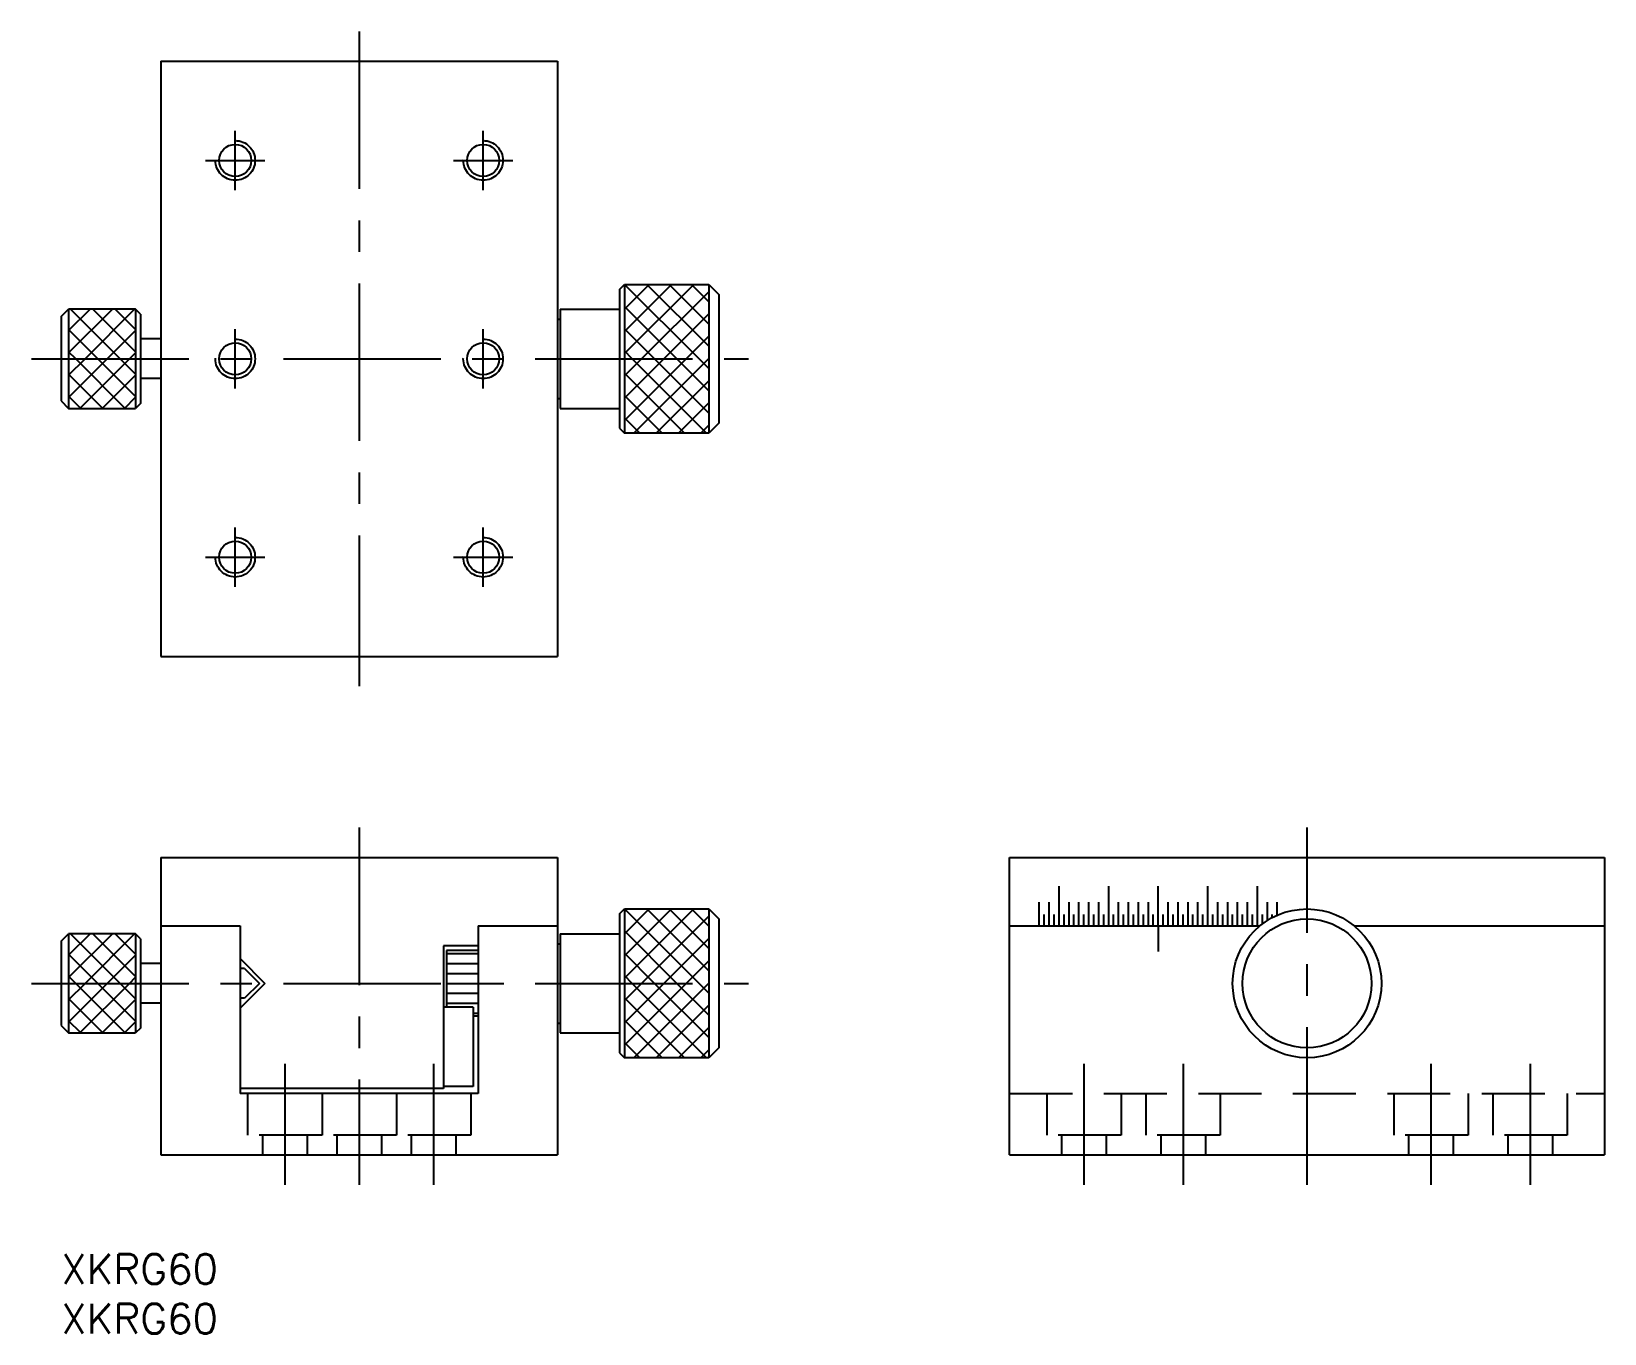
# Model space of a CAD drawing. Extents: x -3 to 156, y -8 to 123.
import ezdxf

# ---------------------------------------------------------------- set-up
doc = ezdxf.new("R2010")
doc.units = 0
doc.header["$LTSCALE"] = 0.5
doc.linetypes.add('CENTER', pattern=[50.8, 31.75, -6.35, 6.35, -6.35])
doc.linetypes.add('DASHED', pattern=[19.05, 12.7, -6.35])
for name, color, linetype in [('MSM_CENTER', 1, 'CENTER'), ('MSM_CONTINUOUS', 7, 'CONTINUOUS'), ('MSM_DASHED', 4, 'DASHED'), ('MSM_NARROW', 5, 'CONTINUOUS'), ('MSM_PART_NUMBER', 7, 'CONTINUOUS')]:
    doc.layers.add(name, color=color, linetype=linetype)
doc.styles.get("Standard").update_dxf_attribs({"font": 'txt.shx', "height": 3, "bigfont": 'bigfont.shx'})

# ---------------------------------------------------------------- blocks, each defined once
blk = doc.blocks.new('*U2')
at = {"layer": 'MSM_PART_NUMBER'}
blk.add_text('XKRG60', height=3, dxfattribs=at).set_placement((0, -3))
blk = doc.blocks.new('*U3')
at = {"layer": 'MSM_PART_NUMBER'}
blk.add_text('XKRG60', height=3, dxfattribs=at).set_placement((0, -8))

msp = doc.modelspace()

# ---------------------------------------------------------------- linework, layer by layer
at = {"layer": 'MSM_CENTER'}
for p, q in [((30.05, 123.26), (30.05, 57.26)), ((17.55, 107.26), (17.55, 113.26)), ((42.55, 107.26), (42.55, 113.26)), ((14.55, 110.26), (20.55, 110.26)), ((39.55, 110.26), (45.55, 110.26)), ((17.55, 87.26), (17.55, 93.26)), ((42.55, 87.26), (42.55, 93.26)), ((-3, 90.26), (69.3, 90.26)), ((17.55, 67.26), (17.55, 73.26)), ((42.55, 67.26), (42.55, 73.26)), ((14.55, 70.26), (20.55, 70.26)), ((39.55, 70.26), (45.55, 70.26)), ((30.05, 43), (30.05, 7)), ((125.63, 7), (125.63, 43)), ((-3, 27.3), (69.3, 27.3)), ((22.55, 19.2), (22.55, 7)), ((37.55, 19.2), (37.55, 7)), ((103.13, 19.2), (103.13, 7)), ((113.13, 19.2), (113.13, 7)), ((138.13, 19.2), (138.13, 7)), ((148.13, 19.2), (148.13, 7))]:
    msp.add_line(p, q, dxfattribs=at)
at = {"layer": 'MSM_CONTINUOUS'}
for p, q in [((10.05, 120.26), (10.05, 60.26)), ((10.05, 120.26), (50.05, 120.26)), ((50.05, 120.26), (50.05, 60.26)), ((56.3, 97.26), (56.8, 97.76)), ((56.3, 97.26), (56.3, 83.26)), ((56.8, 97.76), (56.8, 82.76)), ((56.8, 97.76), (65.3, 97.76)), ((65.3, 97.76), (65.3, 82.76)), ((65.3, 97.76), (66.3, 96.76)), ((0, 94.51), (0.75, 95.26)), ((0.75, 95.26), (0.75, 85.26)), ((7.5, 95.26), (0.75, 95.26)), ((7.5, 95.26), (7.5, 85.26)), ((8, 94.76), (7.5, 95.26)), ((50.3, 95.26), (50.3, 85.26)), ((50.3, 95.26), (56.3, 95.26)), ((66.3, 96.76), (66.3, 83.76)), ((0, 94.51), (0, 86.01)), ((8, 94.76), (8, 85.76)), ((50.05, 94.26), (50.3, 94.26)), ((10.05, 92.26), (8, 92.26)), ((10.05, 88.26), (8, 88.26)), ((0, 86.01), (0.75, 85.26)), ((8, 85.76), (7.5, 85.26)), ((50.05, 86.26), (50.3, 86.26)), ((0.75, 85.26), (7.5, 85.26)), ((50.3, 85.26), (56.3, 85.26)), ((56.3, 83.26), (56.8, 82.76)), ((65.3, 82.76), (56.8, 82.76)), ((66.3, 83.76), (65.3, 82.76)), ((10.05, 60.26), (50.05, 60.26)), ((10.05, 40), (10.05, 10)), ((10.05, 40), (50.05, 40)), ((50.05, 40), (50.05, 10)), ((95.63, 10), (95.63, 40)), ((95.63, 40), (155.63, 40)), ((155.63, 40), (155.63, 10)), ((56.3, 34.3), (56.8, 34.8)), ((56.3, 34.3), (56.3, 20.3)), ((56.8, 34.8), (65.3, 34.8)), ((56.8, 34.8), (56.8, 19.8)), ((65.3, 34.8), (65.3, 19.8)), ((65.3, 34.8), (66.3, 33.8)), ((66.3, 33.8), (66.3, 20.8)), ((0, 31.55), (0.75, 32.3)), ((0.75, 32.3), (0.75, 22.3)), ((7.5, 32.3), (0.75, 32.3)), ((7.5, 32.3), (7.5, 22.3)), ((8, 31.8), (7.5, 32.3)), ((8, 31.8), (8, 22.8)), ((10.05, 33.1), (18.05, 33.1)), ((18.05, 33.1), (18.05, 16.2)), ((42.05, 33.1), (42.05, 16.2)), ((42.05, 33.1), (50.05, 33.1)), ((50.3, 32.3), (50.3, 22.3)), ((50.3, 32.3), (56.3, 32.3)), ((95.63, 33.1), (120.88, 33.1)), ((130.39, 33.1), (155.63, 33.1)), ((0, 31.55), (0, 23.05)), ((38.55, 31.1), (38.55, 16.7)), ((42.05, 31.1), (38.55, 31.1)), ((38.85, 30.6), (38.85, 24.9)), ((42.05, 30.6), (38.85, 30.6)), ((50.05, 31.3), (50.3, 31.3)), ((10.05, 29.3), (8, 29.3)), ((18.05, 29.8), (20.55, 27.3)), ((18.5, 28.8), (18.05, 28.8)), ((18.5, 28.8), (20, 27.3)), ((20.55, 27.3), (18.05, 24.8)), ((20, 27.3), (18.5, 25.8)), ((18.5, 25.8), (18.05, 25.8)), ((10.05, 25.3), (8, 25.3)), ((41.55, 24.9), (38.55, 24.9)), ((41.55, 24.9), (41.55, 16.9)), ((42.05, 24), (41.55, 24)), ((0, 23.05), (0.75, 22.3)), ((0.75, 22.3), (7.5, 22.3)), ((8, 22.8), (7.5, 22.3)), ((50.05, 23.3), (50.3, 23.3)), ((50.3, 22.3), (56.3, 22.3)), ((66.3, 20.8), (65.3, 19.8)), ((56.3, 20.3), (56.8, 19.8)), ((65.3, 19.8), (56.8, 19.8)), ((38.55, 16.7), (18.05, 16.7)), ((42.05, 16.2), (18.05, 16.2)), ((41.55, 16.9), (38.55, 16.9)), ((10.05, 10), (50.05, 10)), ((95.63, 10), (155.63, 10))]:
    msp.add_line(p, q, dxfattribs=at)
for centre, radius in [((17.55, 110.26), 1.62), ((42.55, 110.26), 1.62), ((17.55, 90.26), 1.62), ((42.55, 90.26), 1.62), ((17.55, 70.26), 1.62), ((42.55, 70.26), 1.62), ((125.63, 27.3), 7.5), ((125.63, 27.3), 6.5)]:
    msp.add_circle(centre, radius, dxfattribs=at)
at = {"layer": 'MSM_DASHED'}
for p, q in [((18.8, 16.2), (18.8, 12)), ((26.3, 16.2), (26.3, 12)), ((26.3, 16.2), (26.3, 12)), ((33.8, 16.2), (33.8, 12)), ((33.8, 16.2), (33.8, 12)), ((41.3, 16.2), (41.3, 12)), ((95.63, 16.2), (155.63, 16.2)), ((99.38, 16.2), (99.38, 12)), ((106.88, 16.2), (106.88, 12)), ((109.38, 16.2), (109.38, 12)), ((116.88, 16.2), (116.88, 12)), ((134.38, 16.2), (134.38, 12)), ((141.88, 16.2), (141.88, 12)), ((144.38, 16.2), (144.38, 12)), ((151.88, 16.2), (151.88, 12)), ((26.3, 12), (18.8, 12)), ((20.3, 12), (20.3, 10)), ((24.8, 12), (24.8, 10)), ((33.8, 12), (26.3, 12)), ((27.8, 12), (27.8, 10)), ((32.3, 12), (32.3, 10)), ((41.3, 12), (33.8, 12)), ((35.3, 12), (35.3, 10)), ((39.8, 12), (39.8, 10)), ((106.88, 12), (99.38, 12)), ((100.88, 12), (100.88, 10)), ((105.38, 12), (105.38, 10)), ((116.88, 12), (109.38, 12)), ((110.88, 12), (110.88, 10)), ((115.38, 12), (115.38, 10)), ((141.88, 12), (134.38, 12)), ((135.88, 12), (135.88, 10)), ((140.38, 12), (140.38, 10)), ((151.88, 12), (144.38, 12)), ((145.88, 12), (145.88, 10)), ((150.38, 12), (150.38, 10))]:
    msp.add_line(p, q, dxfattribs=at)
for centre in [(17.55, 110.26), (42.55, 110.26), (17.55, 90.26), (42.55, 90.26), (17.55, 70.26), (42.55, 70.26)]:
    msp.add_circle(centre, 2, dxfattribs=at)
at = {"layer": 'MSM_NARROW'}
for p, q in [((56.8, 97.51), (57.05, 97.76)), ((56.8, 95.27), (59.29, 97.76)), ((56.8, 93.02), (61.54, 97.76)), ((56.8, 90.78), (63.78, 97.76)), ((64.32, 90.26), (56.82, 97.76)), ((58.53, 90.26), (65.3, 97.03)), ((65.3, 91.53), (59.06, 97.76)), ((65.3, 93.77), (61.31, 97.76)), ((65.3, 96.02), (63.55, 97.76)), ((0.75, 93.1), (2.91, 95.26)), ((0.75, 90.85), (5.16, 95.26)), ((5.95, 90.26), (0.95, 95.26)), ((2.4, 90.26), (7.4, 95.26)), ((7.5, 90.95), (3.19, 95.26)), ((7.5, 93.2), (5.44, 95.26)), ((62.07, 90.26), (56.8, 95.54)), ((60.77, 90.26), (65.3, 94.79)), ((3.7, 90.26), (0.75, 93.21)), ((4.65, 90.26), (7.5, 93.11)), ((59.83, 90.26), (56.8, 93.29)), ((63.02, 90.26), (65.3, 92.54)), ((1.46, 90.26), (0.75, 90.97)), ((6.89, 90.26), (7.5, 90.87)), ((57.58, 90.26), (56.8, 91.05)), ((0.75, 88.61), (2.4, 90.26)), ((0.75, 86.36), (4.65, 90.26)), ((6.46, 85.26), (1.46, 90.26)), ((1.89, 85.26), (6.89, 90.26)), ((7.5, 86.46), (3.7, 90.26)), ((7.5, 88.71), (5.95, 90.26)), ((56.8, 88.53), (58.53, 90.26)), ((56.8, 86.29), (60.77, 90.26)), ((56.8, 84.04), (63.02, 90.26)), ((65.08, 82.76), (57.58, 90.26)), ((57.76, 82.76), (65.26, 90.26)), ((65.3, 84.79), (59.83, 90.26)), ((65.3, 87.04), (62.07, 90.26)), ((65.3, 89.28), (64.32, 90.26)), ((65.26, 90.26), (65.3, 90.3)), ((4.21, 85.26), (0.75, 88.72)), ((4.14, 85.26), (7.5, 88.62)), ((62.84, 82.76), (56.8, 88.8)), ((60.01, 82.76), (65.3, 88.05)), ((1.97, 85.26), (0.75, 86.48)), ((6.38, 85.26), (7.5, 86.38)), ((60.59, 82.76), (56.8, 86.56)), ((62.25, 82.76), (65.3, 85.81)), ((58.35, 82.76), (56.8, 84.31)), ((64.5, 82.76), (65.3, 83.56)), ((100.63, 33.1), (100.63, 37.11)), ((105.63, 33.1), (105.63, 37.11)), ((110.63, 33.1), (110.63, 37.11)), ((115.63, 33.1), (115.63, 37.11)), ((120.63, 33.1), (120.63, 37.11)), ((98.63, 33.1), (98.63, 35.48)), ((99.63, 33.1), (99.63, 35.48)), ((101.63, 33.1), (101.63, 35.48)), ((102.63, 33.1), (102.63, 35.48)), ((103.63, 33.1), (103.63, 35.48)), ((104.63, 33.1), (104.63, 35.48)), ((106.63, 33.1), (106.63, 35.48)), ((107.63, 33.1), (107.63, 35.48)), ((108.63, 33.1), (108.63, 35.48)), ((109.63, 33.1), (109.63, 35.48)), ((111.63, 33.1), (111.63, 35.48)), ((112.63, 33.1), (112.63, 35.48)), ((113.63, 33.1), (113.63, 35.48)), ((114.63, 33.1), (114.63, 35.48)), ((116.63, 33.1), (116.63, 35.48)), ((117.63, 33.1), (117.63, 35.48)), ((118.63, 33.1), (118.63, 35.48)), ((119.63, 33.1), (119.63, 35.48)), ((121.63, 33.64), (121.63, 35.48)), ((122.63, 34.17), (122.63, 35.48)), ((56.8, 34.55), (57.05, 34.8)), ((56.8, 32.31), (59.29, 34.8)), ((56.8, 30.06), (61.54, 34.8)), ((56.8, 27.82), (63.78, 34.8)), ((64.32, 27.3), (56.82, 34.8)), ((58.53, 27.3), (65.3, 34.07)), ((65.3, 28.57), (59.06, 34.8)), ((65.3, 30.81), (61.31, 34.8)), ((65.3, 33.06), (63.55, 34.8)), ((99.13, 33.1), (99.13, 34.23)), ((100.13, 33.1), (100.13, 34.23)), ((101.13, 33.1), (101.13, 34.23)), ((102.13, 33.1), (102.13, 34.23)), ((103.13, 33.1), (103.13, 34.23)), ((104.13, 33.1), (104.13, 34.23)), ((105.13, 33.1), (105.13, 34.23)), ((106.13, 33.1), (106.13, 34.23)), ((107.13, 33.1), (107.13, 34.23)), ((108.13, 33.1), (108.13, 34.23)), ((109.13, 33.1), (109.13, 34.23)), ((110.13, 33.1), (110.13, 34.23)), ((111.13, 33.1), (111.13, 34.23)), ((112.13, 33.1), (112.13, 34.23)), ((113.13, 33.1), (113.13, 34.23)), ((114.13, 33.1), (114.13, 34.23)), ((115.13, 33.1), (115.13, 34.23)), ((116.13, 33.1), (116.13, 34.23)), ((117.13, 33.1), (117.13, 34.23)), ((118.13, 33.1), (118.13, 34.23)), ((119.13, 33.1), (119.13, 34.23)), ((120.13, 33.1), (120.13, 34.23)), ((121.13, 33.3), (121.13, 34.23)), ((122.13, 33.93), (122.13, 34.23)), ((0.75, 30.14), (2.91, 32.3)), ((0.75, 27.89), (5.16, 32.3)), ((5.95, 27.3), (0.95, 32.3)), ((2.4, 27.3), (7.4, 32.3)), ((7.5, 27.99), (3.19, 32.3)), ((7.5, 30.24), (5.44, 32.3)), ((62.07, 27.3), (56.8, 32.58)), ((60.77, 27.3), (65.3, 31.83)), ((110.63, 33.1), (110.63, 30.51)), ((3.7, 27.3), (0.75, 30.25)), ((4.65, 27.3), (7.5, 30.15)), ((38.85, 30.3), (42.05, 30.3)), ((59.83, 27.3), (56.8, 30.33)), ((38.85, 29.3), (42.05, 29.3)), ((63.02, 27.3), (65.3, 29.58)), ((1.46, 27.3), (0.75, 28.01)), ((0.75, 25.65), (2.4, 27.3)), ((0.75, 23.4), (4.65, 27.3)), ((6.46, 22.3), (1.46, 27.3)), ((1.89, 22.3), (6.89, 27.3)), ((7.5, 23.5), (3.7, 27.3)), ((7.5, 25.75), (5.95, 27.3)), ((6.89, 27.3), (7.5, 27.91)), ((38.85, 28.3), (42.05, 28.3)), ((38.85, 27.3), (42.05, 27.3)), ((57.58, 27.3), (56.8, 28.09)), ((56.8, 25.57), (58.53, 27.3)), ((56.8, 23.33), (60.77, 27.3)), ((56.8, 21.08), (63.02, 27.3)), ((65.08, 19.8), (57.58, 27.3)), ((57.76, 19.8), (65.26, 27.3)), ((65.3, 21.83), (59.83, 27.3)), ((65.3, 24.08), (62.07, 27.3)), ((65.3, 26.32), (64.32, 27.3)), ((65.26, 27.3), (65.3, 27.33)), ((4.21, 22.3), (0.75, 25.76)), ((4.14, 22.3), (7.5, 25.66)), ((38.85, 26.3), (42.05, 26.3)), ((62.84, 19.8), (56.8, 25.84)), ((38.85, 25.3), (42.05, 25.3)), ((41.55, 24.3), (42.05, 24.3)), ((60.01, 19.8), (65.3, 25.09)), ((1.97, 22.3), (0.75, 23.52)), ((6.38, 22.3), (7.5, 23.42)), ((60.59, 19.8), (56.8, 23.6)), ((62.25, 19.8), (65.3, 22.84)), ((58.35, 19.8), (56.8, 21.35)), ((64.5, 19.8), (65.3, 20.6))]:
    msp.add_line(p, q, dxfattribs=at)

# ---------------------------------------------------------------- block references
at = {"layer": 'MSM_CONTINUOUS'}
for name in ['*U2', '*U3']:
    msp.add_blockref(name, (0, 0), dxfattribs=at)

doc.saveas('drawing.dxf')
